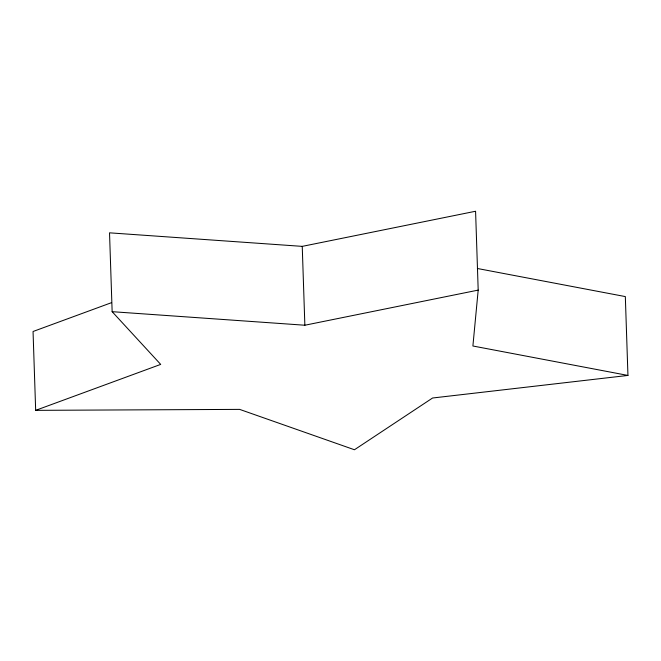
<?xml version="1.0" encoding="UTF-8"?>
<svg xmlns="http://www.w3.org/2000/svg" width="661" height="661" viewBox="0 0 661 661"><rect width="100%" height="100%" fill="white"/><g stroke="black" fill="none" stroke-linecap="round" stroke-linejoin="round"><path stroke-width="0.99" d="M111.56 302.647L33.05 331.5L35.669 410.349L160.697 364.401L112.147 311.678L109.528 232.829L302.242 246.371L475.581 211.247L478.192 290.105L472.896 346L627.95 375.431L625.331 296.582L477.374 268.49M112.147 311.678L304.861 325.229L478.192 290.105M627.95 375.431L432.583 398.005L354.453 449.753L239.637 409.382L35.669 410.349M302.242 246.371L304.861 325.229"/></g></svg>
